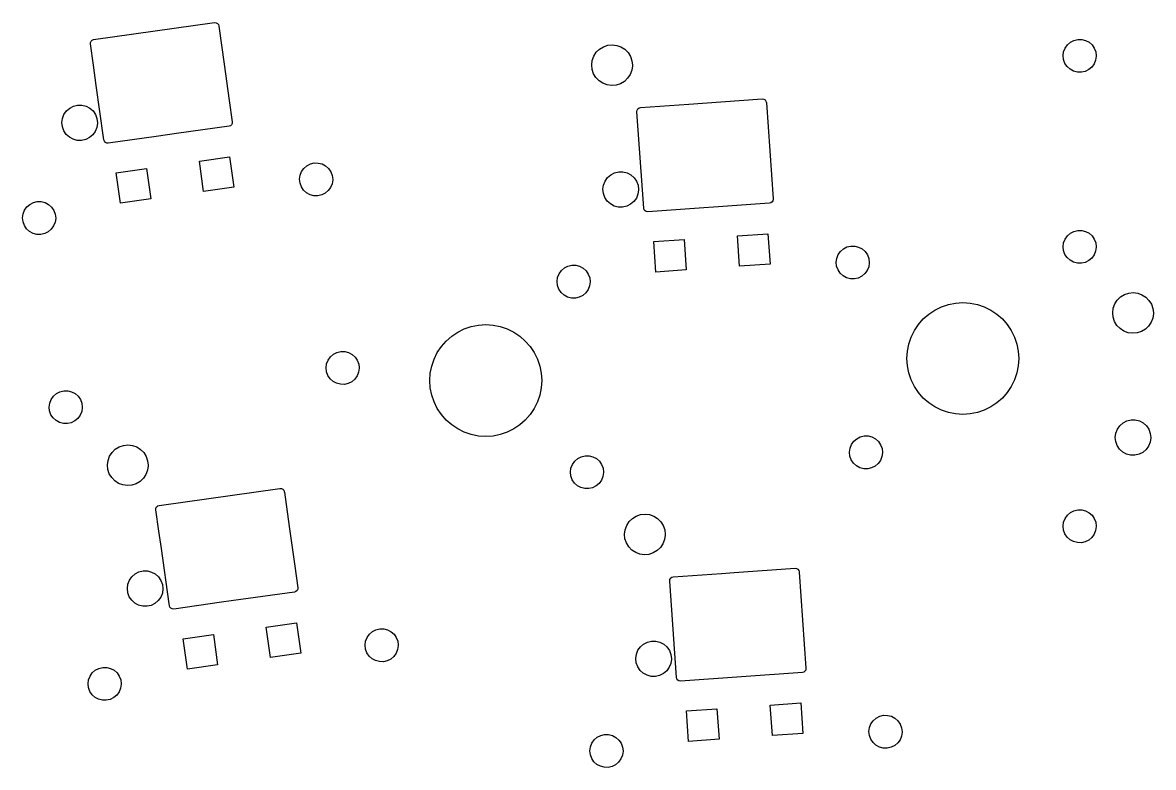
# Model space of a CAD drawing. Header units: inches. Extents: x 8 to 357, y -3 to 972.
# Drawn here: x 95.54 to 140.01, y 248.76 to 278.05 of the extents above; entities that cross this region are included whole.
import ezdxf

# ---------------------------------------------------------------- set-up
doc = ezdxf.new("R2010")
doc.units = ezdxf.units.IN
doc.header["$MEASUREMENT"] = 0
doc.layers.add('BLACK', color=7, linetype='Continuous')

msp = doc.modelspace()

# ---------------------------------------------------------------- linework, layer by layer
at = {"layer": 'BLACK', "linetype": 'Continuous'}
for p, q in [((98.33, 277.381), (103.083, 278.05)), ((103.083, 278.05), (103.142, 278.046)), ((103.142, 278.046), (103.195, 278.021)), ((103.195, 278.021), (103.234, 277.977)), ((103.234, 277.977), (103.253, 277.922)), ((103.253, 277.922), (103.255, 277.91)), ((103.255, 277.91), (103.255, 277.91)), ((103.255, 277.91), (103.464, 276.416)), ((98.203, 277.212), (98.206, 277.27)), ((98.321, 276.37), (98.203, 277.212)), ((98.206, 277.27), (98.231, 277.323)), ((98.231, 277.323), (98.261, 277.35)), ((98.261, 277.35), (98.275, 277.362)), ((98.275, 277.362), (98.33, 277.381)), ((118.225, 277.006), (118.377, 277.1)), ((118.377, 277.1), (118.546, 277.157)), ((118.546, 277.157), (118.723, 277.176)), ((118.723, 277.176), (118.9, 277.155)), ((118.9, 277.155), (119.068, 277.095)), ((119.068, 277.095), (119.219, 276.999)), ((136.534, 277.05), (136.623, 277.178)), ((136.623, 277.178), (136.741, 277.28)), ((136.741, 277.28), (136.88, 277.352)), ((136.88, 277.352), (137.032, 277.388)), ((137.032, 277.388), (137.188, 277.388)), ((137.188, 277.388), (137.339, 277.35)), ((137.339, 277.35), (137.477, 277.276)), ((137.477, 277.276), (137.594, 277.173)), ((137.594, 277.173), (137.682, 277.044)), ((117.94, 276.564), (118.001, 276.732)), ((118.001, 276.732), (118.098, 276.882)), ((118.098, 276.882), (118.225, 277.006)), ((119.219, 276.999), (119.345, 276.873)), ((119.345, 276.873), (119.439, 276.722)), ((119.439, 276.722), (119.498, 276.553)), ((136.456, 276.75), (136.477, 276.904)), ((136.474, 276.594), (136.456, 276.75)), ((136.477, 276.904), (136.534, 277.05)), ((137.682, 277.044), (137.738, 276.898)), ((137.756, 276.729), (137.734, 276.575)), ((137.738, 276.898), (137.756, 276.743)), ((137.756, 276.743), (137.756, 276.729)), ((98.432, 275.582), (98.321, 276.37)), ((98.321, 276.37), (98.321, 276.37)), ((103.464, 276.416), (103.665, 274.989)), ((117.918, 276.387), (117.94, 276.564)), ((117.935, 276.21), (117.918, 276.387)), ((117.991, 276.04), (117.935, 276.21)), ((119.493, 276.177), (119.429, 276.01)), ((119.517, 276.354), (119.493, 276.177)), ((119.498, 276.553), (119.518, 276.376)), ((119.518, 276.376), (119.517, 276.354)), ((136.527, 276.448), (136.474, 276.594)), ((136.614, 276.318), (136.527, 276.448)), ((136.73, 276.213), (136.614, 276.318)), ((136.867, 276.138), (136.73, 276.213)), ((137.466, 276.201), (137.327, 276.131)), ((137.585, 276.303), (137.466, 276.201)), ((137.676, 276.43), (137.585, 276.303)), ((137.734, 276.575), (137.676, 276.43)), ((118.084, 275.888), (117.991, 276.04)), ((118.208, 275.759), (118.084, 275.888)), ((118.357, 275.662), (118.208, 275.759)), ((119.201, 275.739), (119.048, 275.647)), ((119.33, 275.862), (119.201, 275.739)), ((119.429, 276.01), (119.33, 275.862)), ((137.018, 276.099), (136.867, 276.138)), ((137.174, 276.096), (137.018, 276.099)), ((137.327, 276.131), (137.174, 276.096)), ((98.72, 273.528), (98.432, 275.582)), ((118.524, 275.6), (118.357, 275.662)), ((118.701, 275.576), (118.524, 275.6)), ((118.879, 275.592), (118.701, 275.576)), ((119.048, 275.647), (118.879, 275.592)), ((103.665, 274.989), (103.783, 274.147)), ((119.836, 274.712), (121.732, 274.845)), ((121.732, 274.845), (122.274, 274.883)), ((121.732, 274.845), (121.732, 274.845)), ((122.274, 274.883), (124.625, 275.047)), ((124.625, 275.047), (124.683, 275.039)), ((124.683, 275.039), (124.734, 275.01)), ((124.734, 275.01), (124.769, 274.964)), ((124.769, 274.964), (124.783, 274.913)), ((124.783, 274.913), (124.785, 274.908)), ((124.785, 274.908), (124.786, 274.895)), ((124.786, 274.895), (124.786, 274.895)), ((124.786, 274.895), (125.05, 271.117)), ((97.102, 274.285), (97.163, 274.442)), ((97.163, 274.442), (97.26, 274.579)), ((97.26, 274.579), (97.387, 274.69)), ((97.387, 274.69), (97.536, 274.767)), ((97.536, 274.767), (97.7, 274.806)), ((97.7, 274.806), (97.868, 274.805)), ((97.868, 274.805), (98.031, 274.764)), ((98.031, 274.764), (98.179, 274.686)), ((98.179, 274.686), (98.305, 274.574)), ((98.305, 274.574), (98.4, 274.435)), ((98.4, 274.435), (98.46, 274.278)), ((119.697, 274.552), (119.705, 274.61)), ((119.698, 274.54), (119.697, 274.552)), ((119.697, 274.552), (119.697, 274.552)), ((119.963, 270.749), (119.698, 274.54)), ((119.698, 274.54), (119.698, 274.54)), ((119.698, 274.54), (119.698, 274.54)), ((119.705, 274.61), (119.734, 274.661)), ((119.734, 274.661), (119.737, 274.663)), ((119.737, 274.663), (119.78, 274.697)), ((119.78, 274.697), (119.836, 274.712)), ((119.836, 274.712), (119.836, 274.712)), ((97.08, 274.118), (97.102, 274.285)), ((97.098, 273.951), (97.08, 274.118)), ((97.156, 273.793), (97.098, 273.951)), ((98.48, 274.096), (98.456, 273.93)), ((98.46, 274.278), (98.48, 274.111)), ((98.48, 274.111), (98.48, 274.096)), ((103.656, 273.977), (101.583, 273.686)), ((103.711, 273.996), (103.656, 273.977)), ((103.755, 274.035), (103.711, 273.996)), ((103.78, 274.088), (103.755, 274.035)), ((103.755, 274.035), (103.755, 274.035)), ((103.783, 274.147), (103.78, 274.088)), ((97.25, 273.654), (97.156, 273.793)), ((97.374, 273.54), (97.25, 273.654)), ((97.522, 273.46), (97.374, 273.54)), ((98.167, 273.528), (98.017, 273.452)), ((98.295, 273.637), (98.167, 273.528)), ((98.393, 273.774), (98.295, 273.637)), ((98.456, 273.93), (98.393, 273.774)), ((98.733, 273.437), (98.72, 273.528)), ((100.784, 273.574), (98.903, 273.309)), ((101.583, 273.686), (100.784, 273.574)), ((100.784, 273.574), (100.784, 273.574)), ((97.685, 273.417), (97.522, 273.46)), ((97.853, 273.415), (97.685, 273.417)), ((98.017, 273.452), (97.853, 273.415)), ((98.752, 273.382), (98.733, 273.437)), ((98.791, 273.338), (98.752, 273.382)), ((98.844, 273.312), (98.791, 273.338)), ((98.903, 273.309), (98.844, 273.312)), ((102.486, 272.601), (103.674, 272.768)), ((103.674, 272.768), (103.841, 271.58)), ((99.218, 272.142), (100.406, 272.309)), ((100.406, 272.309), (100.573, 271.121)), ((102.653, 271.413), (102.486, 272.601)), ((106.451, 272.045), (106.508, 272.191)), ((106.508, 272.191), (106.597, 272.319)), ((106.597, 272.319), (106.715, 272.421)), ((106.715, 272.421), (106.854, 272.493)), ((106.854, 272.493), (107.006, 272.529)), ((107.006, 272.529), (107.162, 272.528)), ((107.162, 272.528), (107.313, 272.49)), ((107.313, 272.49), (107.451, 272.417)), ((107.451, 272.417), (107.568, 272.313)), ((107.568, 272.313), (107.657, 272.185)), ((107.657, 272.185), (107.712, 272.039)), ((118.815, 272.144), (118.979, 272.183)), ((118.979, 272.183), (119.147, 272.182)), ((119.147, 272.182), (119.31, 272.141)), ((99.385, 270.954), (99.218, 272.142)), ((106.431, 271.89), (106.451, 272.045)), ((106.448, 271.735), (106.431, 271.89)), ((106.501, 271.589), (106.448, 271.735)), ((107.708, 271.715), (107.65, 271.57)), ((107.73, 271.87), (107.708, 271.715)), ((107.712, 272.039), (107.73, 271.884)), ((107.73, 271.884), (107.73, 271.87)), ((118.381, 271.662), (118.443, 271.819)), ((118.443, 271.819), (118.539, 271.956)), ((118.539, 271.956), (118.666, 272.067)), ((118.666, 272.067), (118.815, 272.144)), ((119.31, 272.141), (119.459, 272.063)), ((119.459, 272.063), (119.585, 271.951)), ((119.585, 271.951), (119.68, 271.812)), ((119.68, 271.812), (119.739, 271.655)), ((103.841, 271.58), (102.653, 271.413)), ((106.588, 271.459), (106.501, 271.589)), ((106.704, 271.354), (106.588, 271.459)), ((106.841, 271.279), (106.704, 271.354)), ((106.992, 271.24), (106.841, 271.279)), ((107.301, 271.272), (107.148, 271.237)), ((107.44, 271.342), (107.301, 271.272)), ((107.559, 271.444), (107.44, 271.342)), ((107.65, 271.57), (107.559, 271.444)), ((118.36, 271.495), (118.381, 271.662)), ((118.378, 271.328), (118.36, 271.495)), ((118.436, 271.17), (118.378, 271.328)), ((119.736, 271.307), (119.673, 271.151)), ((119.759, 271.473), (119.736, 271.307)), ((119.739, 271.655), (119.759, 271.488)), ((119.759, 271.488), (119.759, 271.473)), ((95.703, 270.8), (95.82, 270.903)), ((95.82, 270.903), (95.959, 270.974)), ((95.959, 270.974), (96.111, 271.011)), ((96.111, 271.011), (96.267, 271.01)), ((96.267, 271.01), (96.419, 270.972)), ((96.419, 270.972), (96.557, 270.899)), ((96.557, 270.899), (96.673, 270.795)), ((100.573, 271.121), (99.385, 270.954)), ((107.148, 271.237), (106.992, 271.24)), ((118.53, 271.03), (118.436, 271.17)), ((118.654, 270.917), (118.53, 271.03)), ((118.802, 270.837), (118.654, 270.917)), ((118.964, 270.794), (118.802, 270.837)), ((119.297, 270.829), (119.133, 270.792)), ((119.447, 270.905), (119.297, 270.829)), ((119.575, 271.014), (119.447, 270.905)), ((119.673, 271.151), (119.575, 271.014)), ((124.912, 270.945), (120.123, 270.61)), ((124.968, 270.96), (124.912, 270.945)), ((124.912, 270.945), (124.912, 270.945)), ((125.014, 270.996), (124.968, 270.96)), ((125.043, 271.047), (125.014, 270.996)), ((125.051, 271.105), (125.043, 271.047)), ((125.05, 271.117), (125.05, 271.117)), ((125.05, 271.117), (125.05, 271.117)), ((125.05, 271.117), (125.051, 271.105)), ((95.536, 270.372), (95.556, 270.527)), ((95.556, 270.527), (95.613, 270.672)), ((95.613, 270.672), (95.703, 270.8)), ((96.673, 270.795), (96.762, 270.666)), ((96.762, 270.666), (96.817, 270.52)), ((96.817, 270.52), (96.836, 270.365)), ((119.133, 270.792), (118.964, 270.794)), ((119.979, 270.692), (119.963, 270.749)), ((120.014, 270.646), (119.979, 270.692)), ((120.065, 270.617), (120.014, 270.646)), ((120.123, 270.61), (120.065, 270.617)), ((95.553, 270.216), (95.536, 270.372)), ((95.607, 270.07), (95.553, 270.216)), ((95.694, 269.94), (95.607, 270.07)), ((95.809, 269.835), (95.694, 269.94)), ((96.755, 270.052), (96.664, 269.925)), ((96.814, 270.197), (96.755, 270.052)), ((96.836, 270.351), (96.814, 270.197)), ((96.836, 270.365), (96.836, 270.351)), ((95.947, 269.761), (95.809, 269.835)), ((96.098, 269.721), (95.947, 269.761)), ((96.254, 269.718), (96.098, 269.721)), ((96.406, 269.753), (96.254, 269.718)), ((96.546, 269.824), (96.406, 269.753)), ((96.664, 269.925), (96.546, 269.824)), ((120.356, 269.436), (121.553, 269.519)), ((121.553, 269.519), (121.637, 268.322)), ((123.648, 269.666), (124.845, 269.749)), ((123.731, 268.469), (123.648, 269.666)), ((124.845, 269.749), (124.929, 268.552)), ((136.477, 269.392), (136.534, 269.538)), ((136.534, 269.538), (136.623, 269.665)), ((136.623, 269.665), (136.741, 269.768)), ((136.741, 269.768), (136.88, 269.84)), ((136.88, 269.84), (137.032, 269.876)), ((137.032, 269.876), (137.188, 269.875)), ((137.188, 269.875), (137.339, 269.837)), ((137.339, 269.837), (137.477, 269.764)), ((137.477, 269.764), (137.594, 269.66)), ((137.594, 269.66), (137.682, 269.532)), ((137.682, 269.532), (137.738, 269.385)), ((120.439, 268.239), (120.356, 269.436)), ((127.609, 268.924), (127.699, 269.052)), ((127.699, 269.052), (127.817, 269.155)), ((127.817, 269.155), (127.955, 269.226)), ((127.955, 269.226), (128.107, 269.263)), ((128.107, 269.263), (128.263, 269.262)), ((128.263, 269.262), (128.415, 269.224)), ((128.415, 269.224), (128.553, 269.151)), ((128.553, 269.151), (128.67, 269.047)), ((128.67, 269.047), (128.758, 268.918)), ((136.456, 269.237), (136.477, 269.392)), ((136.474, 269.082), (136.456, 269.237)), ((136.527, 268.935), (136.474, 269.082)), ((137.734, 269.062), (137.676, 268.917)), ((137.756, 269.217), (137.734, 269.062)), ((137.738, 269.385), (137.756, 269.23)), ((137.756, 269.23), (137.756, 269.217)), ((127.532, 268.624), (127.552, 268.779)), ((127.549, 268.469), (127.532, 268.624)), ((127.552, 268.779), (127.609, 268.924)), ((128.758, 268.918), (128.813, 268.772)), ((128.832, 268.604), (128.81, 268.449)), ((128.813, 268.772), (128.832, 268.617)), ((128.832, 268.617), (128.832, 268.604)), ((136.614, 268.806), (136.527, 268.935)), ((136.73, 268.701), (136.614, 268.806)), ((136.867, 268.626), (136.73, 268.701)), ((137.018, 268.586), (136.867, 268.626)), ((137.327, 268.619), (137.174, 268.584)), ((137.466, 268.689), (137.327, 268.619)), ((137.585, 268.79), (137.466, 268.689)), ((137.676, 268.917), (137.585, 268.79)), ((116.578, 268.024), (116.635, 268.169)), ((116.635, 268.169), (116.725, 268.297)), ((116.725, 268.297), (116.843, 268.4)), ((116.843, 268.4), (116.981, 268.471)), ((116.981, 268.471), (117.133, 268.508)), ((117.133, 268.508), (117.289, 268.507)), ((117.289, 268.507), (117.441, 268.469)), ((117.441, 268.469), (117.579, 268.396)), ((117.579, 268.396), (117.695, 268.292)), ((117.695, 268.292), (117.784, 268.163)), ((117.784, 268.163), (117.839, 268.017)), ((121.637, 268.322), (120.439, 268.239)), ((124.929, 268.552), (123.731, 268.469)), ((127.603, 268.322), (127.549, 268.469)), ((127.69, 268.192), (127.603, 268.322)), ((127.805, 268.087), (127.69, 268.192)), ((128.66, 268.177), (128.542, 268.076)), ((128.752, 268.304), (128.66, 268.177)), ((128.81, 268.449), (128.752, 268.304)), ((137.174, 268.584), (137.018, 268.586)), ((116.558, 267.869), (116.578, 268.024)), ((116.575, 267.714), (116.558, 267.869)), ((116.629, 267.567), (116.575, 267.714)), ((117.858, 267.849), (117.836, 267.694)), ((117.839, 268.017), (117.858, 267.862)), ((117.858, 267.862), (117.858, 267.849)), ((127.943, 268.013), (127.805, 268.087)), ((128.094, 267.973), (127.943, 268.013)), ((128.25, 267.971), (128.094, 267.973)), ((128.402, 268.006), (128.25, 267.971)), ((128.542, 268.076), (128.402, 268.006)), ((116.716, 267.437), (116.629, 267.567)), ((116.831, 267.332), (116.716, 267.437)), ((116.969, 267.258), (116.831, 267.332)), ((117.568, 267.321), (117.428, 267.251)), ((117.686, 267.422), (117.568, 267.321)), ((117.777, 267.549), (117.686, 267.422)), ((117.836, 267.694), (117.777, 267.549)), ((138.714, 267.261), (138.866, 267.354)), ((138.866, 267.354), (139.035, 267.412)), ((139.035, 267.412), (139.212, 267.43)), ((139.212, 267.43), (139.389, 267.409)), ((139.389, 267.409), (139.557, 267.349)), ((139.557, 267.349), (139.708, 267.254)), ((117.12, 267.218), (116.969, 267.258)), ((117.276, 267.216), (117.12, 267.218)), ((117.428, 267.251), (117.276, 267.216)), ((131.414, 266.746), (131.672, 266.873)), ((131.672, 266.873), (131.944, 266.966)), ((131.944, 266.966), (132.227, 267.022)), ((132.227, 267.022), (132.514, 267.041)), ((132.514, 267.041), (132.801, 267.022)), ((132.801, 267.022), (133.083, 266.966)), ((133.083, 266.966), (133.356, 266.873)), ((133.356, 266.873), (133.614, 266.746)), ((138.429, 266.819), (138.49, 266.986)), ((138.49, 266.986), (138.586, 267.136)), ((138.586, 267.136), (138.714, 267.261)), ((139.708, 267.254), (139.833, 267.127)), ((139.833, 267.127), (139.928, 266.976)), ((139.928, 266.976), (139.987, 266.808)), ((130.768, 266.18), (130.958, 266.396)), ((130.958, 266.396), (131.175, 266.586)), ((131.175, 266.586), (131.414, 266.746)), ((133.614, 266.746), (133.853, 266.586)), ((133.853, 266.586), (134.069, 266.396)), ((134.069, 266.396), (134.259, 266.18)), ((138.406, 266.642), (138.429, 266.819)), ((138.424, 266.464), (138.406, 266.642)), ((138.48, 266.295), (138.424, 266.464)), ((139.981, 266.431), (139.918, 266.265)), ((140.006, 266.608), (139.981, 266.431)), ((139.987, 266.808), (140.006, 266.63)), ((140.006, 266.63), (140.006, 266.608)), ((112.649, 265.878), (112.907, 266.005)), ((112.907, 266.005), (113.18, 266.098)), ((113.18, 266.098), (113.462, 266.154)), ((113.462, 266.154), (113.749, 266.173)), ((113.749, 266.173), (114.036, 266.154)), ((114.036, 266.154), (114.319, 266.098)), ((114.319, 266.098), (114.591, 266.005)), ((114.591, 266.005), (114.849, 265.878)), ((130.481, 265.683), (130.609, 265.941)), ((130.609, 265.941), (130.768, 266.18)), ((134.259, 266.18), (134.419, 265.941)), ((134.419, 265.941), (134.546, 265.683)), ((138.573, 266.142), (138.48, 266.295)), ((138.696, 266.014), (138.573, 266.142)), ((138.846, 265.916), (138.696, 266.014)), ((139.69, 265.993), (139.537, 265.902)), ((139.819, 266.116), (139.69, 265.993)), ((139.918, 266.265), (139.819, 266.116)), ((112.004, 265.312), (112.194, 265.528)), ((112.194, 265.528), (112.41, 265.718)), ((112.41, 265.718), (112.649, 265.878)), ((114.849, 265.878), (115.088, 265.718)), ((115.088, 265.718), (115.305, 265.528)), ((115.305, 265.528), (115.495, 265.312)), ((130.389, 265.41), (130.481, 265.683)), ((134.546, 265.683), (134.639, 265.41)), ((139.013, 265.854), (138.846, 265.916)), ((139.19, 265.831), (139.013, 265.854)), ((139.367, 265.847), (139.19, 265.831)), ((139.537, 265.902), (139.367, 265.847)), ((107.757, 265.006), (107.896, 265.078)), ((107.896, 265.078), (108.048, 265.115)), ((108.048, 265.115), (108.204, 265.114)), ((108.204, 265.114), (108.355, 265.076)), ((108.355, 265.076), (108.493, 265.003)), ((111.717, 264.815), (111.844, 265.073)), ((111.844, 265.073), (112.004, 265.312)), ((115.495, 265.312), (115.654, 265.073)), ((115.654, 265.073), (115.782, 264.815)), ((130.314, 264.841), (130.333, 265.128)), ((130.333, 265.128), (130.389, 265.41)), ((134.639, 265.41), (134.695, 265.128)), ((134.695, 265.128), (134.714, 264.841)), ((107.473, 264.476), (107.493, 264.63)), ((107.493, 264.63), (107.55, 264.776)), ((107.55, 264.776), (107.639, 264.904)), ((107.639, 264.904), (107.757, 265.006)), ((108.493, 265.003), (108.61, 264.899)), ((108.61, 264.899), (108.698, 264.77)), ((108.698, 264.77), (108.754, 264.624)), ((108.754, 264.624), (108.772, 264.469)), ((111.624, 264.542), (111.717, 264.815)), ((115.782, 264.815), (115.874, 264.542)), ((130.333, 264.554), (130.314, 264.841)), ((134.714, 264.841), (134.695, 264.554)), ((107.49, 264.32), (107.473, 264.476)), ((107.543, 264.174), (107.49, 264.32)), ((107.63, 264.044), (107.543, 264.174)), ((108.692, 264.156), (108.601, 264.029)), ((108.75, 264.301), (108.692, 264.156)), ((108.772, 264.455), (108.75, 264.301)), ((108.772, 264.469), (108.772, 264.455)), ((111.549, 263.973), (111.568, 264.26)), ((111.568, 264.26), (111.624, 264.542)), ((115.874, 264.542), (115.93, 264.26)), ((115.93, 264.26), (115.949, 263.973)), ((130.389, 264.271), (130.333, 264.554)), ((130.481, 263.999), (130.389, 264.271)), ((134.639, 264.271), (134.546, 263.999)), ((134.695, 264.554), (134.639, 264.271)), ((107.746, 263.939), (107.63, 264.044)), ((107.883, 263.864), (107.746, 263.939)), ((108.034, 263.825), (107.883, 263.864)), ((108.19, 263.822), (108.034, 263.825)), ((108.342, 263.857), (108.19, 263.822)), ((108.482, 263.927), (108.342, 263.857)), ((108.601, 264.029), (108.482, 263.927)), ((111.568, 263.686), (111.549, 263.973)), ((115.949, 263.973), (115.93, 263.686)), ((130.609, 263.741), (130.481, 263.999)), ((130.768, 263.501), (130.609, 263.741)), ((134.419, 263.741), (134.259, 263.501)), ((134.546, 263.999), (134.419, 263.741)), ((96.658, 263.233), (96.748, 263.361)), ((96.748, 263.361), (96.866, 263.463)), ((96.866, 263.463), (97.005, 263.535)), ((97.005, 263.535), (97.157, 263.571)), ((97.157, 263.571), (97.313, 263.571)), ((97.313, 263.571), (97.464, 263.533)), ((97.464, 263.533), (97.602, 263.459)), ((97.602, 263.459), (97.719, 263.356)), ((97.719, 263.356), (97.807, 263.227)), ((111.624, 263.403), (111.568, 263.686)), ((111.717, 263.131), (111.624, 263.403)), ((115.874, 263.403), (115.782, 263.131)), ((115.93, 263.686), (115.874, 263.403)), ((130.958, 263.285), (130.768, 263.501)), ((131.175, 263.095), (130.958, 263.285)), ((134.069, 263.285), (133.853, 263.095)), ((134.259, 263.501), (134.069, 263.285)), ((96.581, 262.933), (96.602, 263.087)), ((96.598, 262.777), (96.581, 262.933)), ((96.602, 263.087), (96.658, 263.233)), ((97.807, 263.227), (97.863, 263.081)), ((97.881, 262.912), (97.859, 262.757)), ((97.863, 263.081), (97.881, 262.926)), ((97.881, 262.926), (97.881, 262.912)), ((111.844, 262.873), (111.717, 263.131)), ((112.004, 262.634), (111.844, 262.873)), ((115.654, 262.873), (115.495, 262.634)), ((115.782, 263.131), (115.654, 262.873)), ((131.414, 262.935), (131.175, 263.095)), ((131.672, 262.808), (131.414, 262.935)), ((133.614, 262.935), (133.356, 262.808)), ((133.853, 263.095), (133.614, 262.935)), ((96.652, 262.631), (96.598, 262.777)), ((96.739, 262.501), (96.652, 262.631)), ((96.855, 262.396), (96.739, 262.501)), ((96.992, 262.321), (96.855, 262.396)), ((97.591, 262.384), (97.451, 262.314)), ((97.71, 262.486), (97.591, 262.384)), ((97.801, 262.613), (97.71, 262.486)), ((97.859, 262.757), (97.801, 262.613)), ((112.194, 262.417), (112.004, 262.634)), ((112.41, 262.227), (112.194, 262.417)), ((115.305, 262.417), (115.088, 262.227)), ((115.495, 262.634), (115.305, 262.417)), ((131.944, 262.716), (131.672, 262.808)), ((132.227, 262.659), (131.944, 262.716)), ((132.514, 262.641), (132.227, 262.659)), ((132.801, 262.659), (132.514, 262.641)), ((133.083, 262.716), (132.801, 262.659)), ((133.356, 262.808), (133.083, 262.716)), ((138.813, 262.309), (138.962, 262.386)), ((138.962, 262.386), (139.126, 262.426)), ((139.126, 262.426), (139.294, 262.425)), ((139.294, 262.425), (139.457, 262.384)), ((139.457, 262.384), (139.606, 262.305)), ((97.143, 262.282), (96.992, 262.321)), ((97.299, 262.279), (97.143, 262.282)), ((97.451, 262.314), (97.299, 262.279)), ((112.649, 262.068), (112.41, 262.227)), ((112.907, 261.94), (112.649, 262.068)), ((113.18, 261.848), (112.907, 261.94)), ((114.591, 261.94), (114.319, 261.848)), ((114.849, 262.068), (114.591, 261.94)), ((115.088, 262.227), (114.849, 262.068)), ((138.528, 261.904), (138.589, 262.061)), ((138.589, 262.061), (138.686, 262.199)), ((138.686, 262.199), (138.813, 262.309)), ((139.606, 262.305), (139.731, 262.193)), ((139.731, 262.193), (139.827, 262.055)), ((139.827, 262.055), (139.886, 261.897)), ((113.462, 261.792), (113.18, 261.848)), ((113.749, 261.773), (113.462, 261.792)), ((114.036, 261.792), (113.749, 261.773)), ((114.319, 261.848), (114.036, 261.792)), ((128.131, 261.455), (128.221, 261.583)), ((128.221, 261.583), (128.339, 261.685)), ((128.339, 261.685), (128.478, 261.757)), ((128.478, 261.757), (128.63, 261.793)), ((128.63, 261.793), (128.786, 261.793)), ((128.786, 261.793), (128.937, 261.755)), ((128.937, 261.755), (129.075, 261.682)), ((129.075, 261.682), (129.192, 261.578)), ((129.192, 261.578), (129.28, 261.449)), ((138.506, 261.738), (138.528, 261.904)), ((138.525, 261.571), (138.506, 261.738)), ((138.583, 261.413), (138.525, 261.571)), ((139.883, 261.549), (139.82, 261.393)), ((139.906, 261.716), (139.883, 261.549)), ((139.886, 261.897), (139.906, 261.73)), ((139.906, 261.73), (139.906, 261.716)), ((98.956, 260.999), (99.053, 261.149)), ((99.053, 261.149), (99.18, 261.274)), ((99.18, 261.274), (99.332, 261.367)), ((99.332, 261.367), (99.501, 261.425)), ((99.501, 261.425), (99.678, 261.443)), ((99.678, 261.443), (99.855, 261.422)), ((99.855, 261.422), (100.023, 261.362)), ((100.023, 261.362), (100.174, 261.267)), ((100.174, 261.267), (100.3, 261.14)), ((100.3, 261.14), (100.394, 260.989)), ((128.054, 261.155), (128.075, 261.309)), ((128.071, 260.999), (128.054, 261.155)), ((128.075, 261.309), (128.131, 261.455)), ((129.28, 261.449), (129.336, 261.303)), ((129.354, 261.134), (129.332, 260.98)), ((129.336, 261.303), (129.354, 261.148)), ((129.354, 261.148), (129.354, 261.134)), ((138.677, 261.273), (138.583, 261.413)), ((138.801, 261.16), (138.677, 261.273)), ((138.949, 261.08), (138.801, 261.16)), ((139.111, 261.037), (138.949, 261.08)), ((139.444, 261.072), (139.28, 261.034)), ((139.594, 261.147), (139.444, 261.072)), ((139.722, 261.257), (139.594, 261.147)), ((139.82, 261.393), (139.722, 261.257)), ((98.873, 260.654), (98.895, 260.831)), ((98.89, 260.477), (98.873, 260.654)), ((98.895, 260.831), (98.956, 260.999)), ((100.394, 260.989), (100.453, 260.821)), ((100.472, 260.621), (100.448, 260.444)), ((100.453, 260.821), (100.473, 260.643)), ((100.473, 260.643), (100.472, 260.621)), ((117.102, 260.53), (117.159, 260.675)), ((117.159, 260.675), (117.249, 260.803)), ((117.249, 260.803), (117.367, 260.906)), ((117.367, 260.906), (117.505, 260.977)), ((117.505, 260.977), (117.657, 261.014)), ((117.657, 261.014), (117.813, 261.013)), ((117.813, 261.013), (117.965, 260.975)), ((117.965, 260.975), (118.103, 260.902)), ((118.103, 260.902), (118.219, 260.798)), ((118.219, 260.798), (118.308, 260.669)), ((118.308, 260.669), (118.363, 260.523)), ((128.125, 260.853), (128.071, 260.999)), ((128.212, 260.723), (128.125, 260.853)), ((128.328, 260.618), (128.212, 260.723)), ((128.465, 260.543), (128.328, 260.618)), ((129.064, 260.606), (128.924, 260.536)), ((129.183, 260.708), (129.064, 260.606)), ((129.274, 260.835), (129.183, 260.708)), ((129.332, 260.98), (129.274, 260.835)), ((139.28, 261.034), (139.111, 261.037)), ((98.946, 260.308), (98.89, 260.477)), ((99.039, 260.155), (98.946, 260.308)), ((99.163, 260.027), (99.039, 260.155)), ((100.384, 260.278), (100.286, 260.129)), ((100.448, 260.444), (100.384, 260.278)), ((117.082, 260.375), (117.102, 260.53)), ((117.099, 260.22), (117.082, 260.375)), ((117.153, 260.073), (117.099, 260.22)), ((118.36, 260.2), (118.302, 260.055)), ((118.382, 260.355), (118.36, 260.2)), ((118.363, 260.523), (118.382, 260.368)), ((118.382, 260.368), (118.382, 260.355)), ((128.616, 260.504), (128.465, 260.543)), ((128.772, 260.501), (128.616, 260.504)), ((128.924, 260.536), (128.772, 260.501)), ((99.312, 259.929), (99.163, 260.027)), ((99.479, 259.867), (99.312, 259.929)), ((99.656, 259.843), (99.479, 259.867)), ((99.834, 259.86), (99.656, 259.843)), ((100.003, 259.915), (99.834, 259.86)), ((100.156, 260.006), (100.003, 259.915)), ((100.286, 260.129), (100.156, 260.006)), ((100.905, 259.062), (105.658, 259.73)), ((105.658, 259.73), (105.717, 259.726)), ((105.717, 259.726), (105.769, 259.701)), ((117.24, 259.943), (117.153, 260.073)), ((117.355, 259.838), (117.24, 259.943)), ((117.493, 259.764), (117.355, 259.838)), ((117.644, 259.724), (117.493, 259.764)), ((117.8, 259.722), (117.644, 259.724)), ((117.952, 259.757), (117.8, 259.722)), ((118.092, 259.827), (117.952, 259.757)), ((118.21, 259.928), (118.092, 259.827)), ((118.302, 260.055), (118.21, 259.928)), ((105.769, 259.701), (105.808, 259.657)), ((105.808, 259.657), (105.828, 259.602)), ((105.828, 259.602), (105.829, 259.59)), ((105.829, 259.59), (105.829, 259.59)), ((105.829, 259.59), (106.02, 258.229)), ((100.777, 258.892), (100.78, 258.951)), ((100.895, 258.05), (100.777, 258.892)), ((100.78, 258.951), (100.806, 259.003)), ((100.806, 259.003), (100.839, 259.033)), ((100.839, 259.033), (100.85, 259.042)), ((100.85, 259.042), (100.905, 259.062)), ((136.741, 258.78), (136.88, 258.852)), ((136.88, 258.852), (137.032, 258.888)), ((137.032, 258.888), (137.188, 258.888)), ((137.188, 258.888), (137.339, 258.85)), ((137.339, 258.85), (137.477, 258.776)), ((119.292, 258.277), (119.388, 258.427)), ((119.388, 258.427), (119.516, 258.551)), ((119.516, 258.551), (119.668, 258.645)), ((119.668, 258.645), (119.836, 258.702)), ((119.836, 258.702), (120.014, 258.721)), ((120.014, 258.721), (120.191, 258.7)), ((120.191, 258.7), (120.359, 258.64)), ((120.359, 258.64), (120.509, 258.544)), ((120.509, 258.544), (120.635, 258.418)), ((120.635, 258.418), (120.73, 258.267)), ((136.456, 258.25), (136.477, 258.404)), ((136.477, 258.404), (136.534, 258.55)), ((136.534, 258.55), (136.623, 258.678)), ((136.623, 258.678), (136.741, 258.78)), ((137.477, 258.776), (137.594, 258.673)), ((137.594, 258.673), (137.682, 258.544)), ((137.682, 258.544), (137.738, 258.398)), ((137.738, 258.398), (137.756, 258.243)), ((100.992, 257.364), (100.895, 258.05)), ((100.895, 258.05), (100.895, 258.05)), ((106.02, 258.229), (106.239, 256.673)), ((119.208, 257.932), (119.231, 258.109)), ((119.226, 257.755), (119.208, 257.932)), ((119.231, 258.109), (119.292, 258.277)), ((120.73, 258.267), (120.788, 258.098)), ((120.788, 258.098), (120.808, 257.921)), ((136.474, 258.094), (136.456, 258.25)), ((136.527, 257.948), (136.474, 258.094)), ((136.614, 257.818), (136.527, 257.948)), ((137.676, 257.93), (137.585, 257.803)), ((137.734, 258.075), (137.676, 257.93)), ((137.756, 258.229), (137.734, 258.075)), ((137.756, 258.243), (137.756, 258.229)), ((119.282, 257.585), (119.226, 257.755)), ((119.374, 257.433), (119.282, 257.585)), ((120.72, 257.555), (120.621, 257.407)), ((120.783, 257.722), (120.72, 257.555)), ((120.808, 257.899), (120.783, 257.722)), ((120.808, 257.921), (120.808, 257.899)), ((136.73, 257.713), (136.614, 257.818)), ((136.867, 257.638), (136.73, 257.713)), ((137.018, 257.599), (136.867, 257.638)), ((137.174, 257.596), (137.018, 257.599)), ((137.327, 257.631), (137.174, 257.596)), ((137.466, 257.701), (137.327, 257.631)), ((137.585, 257.803), (137.466, 257.701)), ((101.297, 255.196), (100.992, 257.364)), ((119.498, 257.305), (119.374, 257.433)), ((119.647, 257.207), (119.498, 257.305)), ((119.815, 257.145), (119.647, 257.207)), ((119.991, 257.121), (119.815, 257.145)), ((120.169, 257.137), (119.991, 257.121)), ((120.339, 257.192), (120.169, 257.137)), ((120.492, 257.284), (120.339, 257.192)), ((120.621, 257.407), (120.492, 257.284)), ((106.239, 256.673), (106.358, 255.827)), ((99.738, 256.122), (99.834, 256.259)), ((99.834, 256.259), (99.961, 256.37)), ((99.961, 256.37), (100.111, 256.447)), ((100.111, 256.447), (100.274, 256.486)), ((100.274, 256.486), (100.442, 256.485)), ((100.442, 256.485), (100.606, 256.444)), ((100.606, 256.444), (100.754, 256.366)), ((100.754, 256.366), (100.88, 256.254)), ((100.88, 256.254), (100.975, 256.115)), ((120.988, 256.097), (120.995, 256.155)), ((120.995, 256.155), (121.024, 256.206)), ((121.024, 256.206), (121.035, 256.214)), ((121.035, 256.214), (121.071, 256.242)), ((121.071, 256.242), (121.127, 256.257)), ((121.127, 256.257), (123.022, 256.39)), ((121.127, 256.257), (121.127, 256.257)), ((123.022, 256.39), (123.521, 256.425)), ((123.022, 256.39), (123.022, 256.39)), ((123.521, 256.425), (125.915, 256.592)), ((125.915, 256.592), (125.973, 256.585)), ((125.973, 256.585), (126.024, 256.556)), ((126.024, 256.556), (126.06, 256.509)), ((126.06, 256.509), (126.075, 256.453)), ((126.075, 256.453), (126.075, 256.453)), ((126.075, 256.453), (126.076, 256.441)), ((126.076, 256.441), (126.076, 256.441)), ((126.076, 256.441), (126.34, 252.662)), ((99.655, 255.798), (99.677, 255.965)), ((99.673, 255.631), (99.655, 255.798)), ((99.677, 255.965), (99.738, 256.122)), ((100.975, 256.115), (101.034, 255.958)), ((101.054, 255.776), (101.031, 255.61)), ((101.034, 255.958), (101.055, 255.791)), ((101.055, 255.791), (101.054, 255.776)), ((106.329, 255.716), (106.286, 255.677)), ((106.355, 255.768), (106.329, 255.716)), ((106.329, 255.716), (106.329, 255.716)), ((106.358, 255.827), (106.355, 255.768)), ((120.989, 256.085), (120.988, 256.097)), ((120.988, 256.097), (120.988, 256.097)), ((121.254, 252.294), (120.989, 256.085)), ((120.989, 256.085), (120.989, 256.085)), ((120.989, 256.085), (120.989, 256.085)), ((99.731, 255.473), (99.673, 255.631)), ((99.825, 255.334), (99.731, 255.473)), ((99.949, 255.22), (99.825, 255.334)), ((100.87, 255.317), (100.742, 255.208)), ((100.968, 255.454), (100.87, 255.317)), ((101.031, 255.61), (100.968, 255.454)), ((104.114, 255.36), (103.359, 255.254)), ((106.23, 255.657), (104.114, 255.36)), ((106.286, 255.677), (106.23, 255.657)), ((100.097, 255.14), (99.949, 255.22)), ((100.26, 255.097), (100.097, 255.14)), ((100.428, 255.095), (100.26, 255.097)), ((100.592, 255.132), (100.428, 255.095)), ((100.742, 255.208), (100.592, 255.132)), ((101.308, 255.117), (101.297, 255.196)), ((101.327, 255.062), (101.308, 255.117)), ((101.366, 255.018), (101.327, 255.062)), ((101.419, 254.993), (101.366, 255.018)), ((101.477, 254.989), (101.419, 254.993)), ((103.359, 255.254), (101.477, 254.989)), ((103.359, 255.254), (103.359, 255.254)), ((105.118, 254.275), (106.306, 254.442)), ((106.306, 254.442), (106.473, 253.254)), ((101.85, 253.816), (103.038, 253.983)), ((103.038, 253.983), (103.205, 252.794)), ((105.285, 253.087), (105.118, 254.275)), ((109.082, 253.871), (109.172, 253.999)), ((109.172, 253.999), (109.29, 254.101)), ((109.29, 254.101), (109.428, 254.173)), ((109.428, 254.173), (109.58, 254.209)), ((109.58, 254.209), (109.736, 254.209)), ((109.736, 254.209), (109.888, 254.17)), ((109.888, 254.17), (110.026, 254.097)), ((110.026, 254.097), (110.142, 253.994)), ((110.142, 253.994), (110.231, 253.865)), ((102.017, 252.627), (101.85, 253.816)), ((109.005, 253.57), (109.025, 253.725)), ((109.022, 253.415), (109.005, 253.57)), ((109.025, 253.725), (109.082, 253.871)), ((110.231, 253.865), (110.286, 253.719)), ((110.305, 253.55), (110.283, 253.395)), ((110.286, 253.719), (110.305, 253.564)), ((110.305, 253.564), (110.305, 253.55)), ((119.733, 253.364), (119.83, 253.501)), ((119.83, 253.501), (119.957, 253.612)), ((119.957, 253.612), (120.106, 253.689)), ((120.106, 253.689), (120.27, 253.728)), ((120.27, 253.728), (120.438, 253.727)), ((120.438, 253.727), (120.601, 253.686)), ((120.601, 253.686), (120.749, 253.608)), ((120.749, 253.608), (120.875, 253.496)), ((120.875, 253.496), (120.97, 253.357)), ((106.473, 253.254), (105.285, 253.087)), ((109.076, 253.269), (109.022, 253.415)), ((109.163, 253.139), (109.076, 253.269)), ((109.278, 253.034), (109.163, 253.139)), ((110.133, 253.124), (110.015, 253.022)), ((110.224, 253.251), (110.133, 253.124)), ((110.283, 253.395), (110.224, 253.251)), ((119.65, 253.04), (119.672, 253.207)), ((119.668, 252.873), (119.65, 253.04)), ((119.672, 253.207), (119.733, 253.364)), ((120.97, 253.357), (121.03, 253.2)), ((121.03, 253.2), (121.05, 253.033)), ((98.395, 252.583), (98.534, 252.654)), ((98.534, 252.654), (98.686, 252.691)), ((98.686, 252.691), (98.842, 252.69)), ((98.842, 252.69), (98.993, 252.652)), ((98.993, 252.652), (99.131, 252.579)), ((103.205, 252.794), (102.017, 252.627)), ((109.416, 252.959), (109.278, 253.034)), ((109.567, 252.92), (109.416, 252.959)), ((109.723, 252.917), (109.567, 252.92)), ((109.875, 252.952), (109.723, 252.917)), ((110.015, 253.022), (109.875, 252.952)), ((119.726, 252.715), (119.668, 252.873)), ((119.82, 252.576), (119.726, 252.715)), ((120.963, 252.696), (120.865, 252.559)), ((121.026, 252.852), (120.963, 252.696)), ((121.05, 253.018), (121.026, 252.852)), ((121.05, 253.033), (121.05, 253.018)), ((126.341, 252.65), (126.334, 252.592)), ((126.34, 252.662), (126.34, 252.662)), ((126.34, 252.662), (126.34, 252.662)), ((126.34, 252.662), (126.341, 252.65)), ((98.111, 252.052), (98.131, 252.207)), ((98.131, 252.207), (98.188, 252.352)), ((98.188, 252.352), (98.277, 252.48)), ((98.277, 252.48), (98.395, 252.583)), ((99.131, 252.579), (99.248, 252.475)), ((99.248, 252.475), (99.337, 252.346)), ((99.337, 252.346), (99.392, 252.2)), ((99.392, 252.2), (99.41, 252.045)), ((119.944, 252.462), (119.82, 252.576)), ((120.092, 252.382), (119.944, 252.462)), ((120.255, 252.339), (120.092, 252.382)), ((120.423, 252.337), (120.255, 252.339)), ((120.587, 252.374), (120.423, 252.337)), ((120.737, 252.45), (120.587, 252.374)), ((120.865, 252.559), (120.737, 252.45)), ((121.269, 252.238), (121.254, 252.294)), ((121.305, 252.191), (121.269, 252.238)), ((121.342, 252.17), (121.305, 252.191)), ((121.356, 252.162), (121.342, 252.17)), ((121.414, 252.155), (121.356, 252.162)), ((126.202, 252.49), (121.414, 252.155)), ((126.259, 252.505), (126.202, 252.49)), ((126.202, 252.49), (126.202, 252.49)), ((126.305, 252.541), (126.259, 252.505)), ((126.307, 252.545), (126.305, 252.541)), ((126.323, 252.572), (126.307, 252.545)), ((126.334, 252.592), (126.323, 252.572)), ((98.128, 251.897), (98.111, 252.052)), ((98.181, 251.75), (98.128, 251.897)), ((98.268, 251.62), (98.181, 251.75)), ((99.33, 251.732), (99.239, 251.605)), ((99.388, 251.877), (99.33, 251.732)), ((99.41, 252.031), (99.388, 251.877)), ((99.41, 252.045), (99.41, 252.031)), ((98.384, 251.515), (98.268, 251.62)), ((98.521, 251.441), (98.384, 251.515)), ((98.672, 251.401), (98.521, 251.441)), ((98.828, 251.399), (98.672, 251.401)), ((98.981, 251.433), (98.828, 251.399)), ((99.12, 251.504), (98.981, 251.433)), ((99.239, 251.605), (99.12, 251.504)), ((124.938, 251.211), (126.135, 251.295)), ((126.135, 251.295), (126.219, 250.098)), ((121.646, 250.981), (122.843, 251.064)), ((121.73, 249.784), (121.646, 250.981)), ((122.843, 251.064), (122.927, 249.867)), ((125.022, 250.014), (124.938, 251.211)), ((128.843, 250.324), (128.9, 250.469)), ((128.9, 250.469), (128.989, 250.597)), ((128.989, 250.597), (129.107, 250.7)), ((129.107, 250.7), (129.246, 250.772)), ((129.246, 250.772), (129.398, 250.808)), ((129.398, 250.808), (129.554, 250.807)), ((129.554, 250.807), (129.705, 250.769)), ((129.705, 250.769), (129.843, 250.696)), ((129.843, 250.696), (129.96, 250.592)), ((129.96, 250.592), (130.048, 250.463)), ((130.048, 250.463), (130.104, 250.317)), ((118.015, 249.842), (118.133, 249.945)), ((118.133, 249.945), (118.272, 250.017)), ((118.272, 250.017), (118.424, 250.053)), ((118.424, 250.053), (118.58, 250.052)), ((118.58, 250.052), (118.731, 250.014)), ((118.731, 250.014), (118.869, 249.941)), ((118.869, 249.941), (118.986, 249.837)), ((126.219, 250.098), (125.022, 250.014)), ((128.822, 250.169), (128.843, 250.324)), ((128.84, 250.014), (128.822, 250.169)), ((128.893, 249.867), (128.84, 250.014)), ((130.1, 249.994), (130.042, 249.849)), ((130.122, 250.149), (130.1, 249.994)), ((130.104, 250.317), (130.122, 250.162)), ((130.122, 250.162), (130.122, 250.149)), ((117.848, 249.414), (117.869, 249.569)), ((117.869, 249.569), (117.926, 249.714)), ((117.926, 249.714), (118.015, 249.842)), ((118.986, 249.837), (119.074, 249.708)), ((119.074, 249.708), (119.13, 249.562)), ((119.13, 249.562), (119.148, 249.408)), ((122.927, 249.867), (121.73, 249.784)), ((128.98, 249.738), (128.893, 249.867)), ((129.096, 249.632), (128.98, 249.738)), ((129.233, 249.558), (129.096, 249.632)), ((129.384, 249.518), (129.233, 249.558)), ((129.54, 249.516), (129.384, 249.518)), ((129.693, 249.551), (129.54, 249.516)), ((129.832, 249.621), (129.693, 249.551)), ((129.951, 249.722), (129.832, 249.621)), ((130.042, 249.849), (129.951, 249.722)), ((117.866, 249.259), (117.848, 249.414)), ((117.919, 249.113), (117.866, 249.259)), ((118.006, 248.983), (117.919, 249.113)), ((119.068, 249.094), (118.977, 248.968)), ((119.126, 249.239), (119.068, 249.094)), ((119.148, 249.394), (119.126, 249.239)), ((119.148, 249.408), (119.148, 249.394)), ((118.122, 248.878), (118.006, 248.983)), ((118.259, 248.803), (118.122, 248.878)), ((118.41, 248.764), (118.259, 248.803)), ((118.566, 248.761), (118.41, 248.764)), ((118.719, 248.796), (118.566, 248.761)), ((118.858, 248.866), (118.719, 248.796)), ((118.977, 248.968), (118.858, 248.866))]:
    msp.add_line(p, q, dxfattribs=at)

doc.saveas('drawing.dxf')
